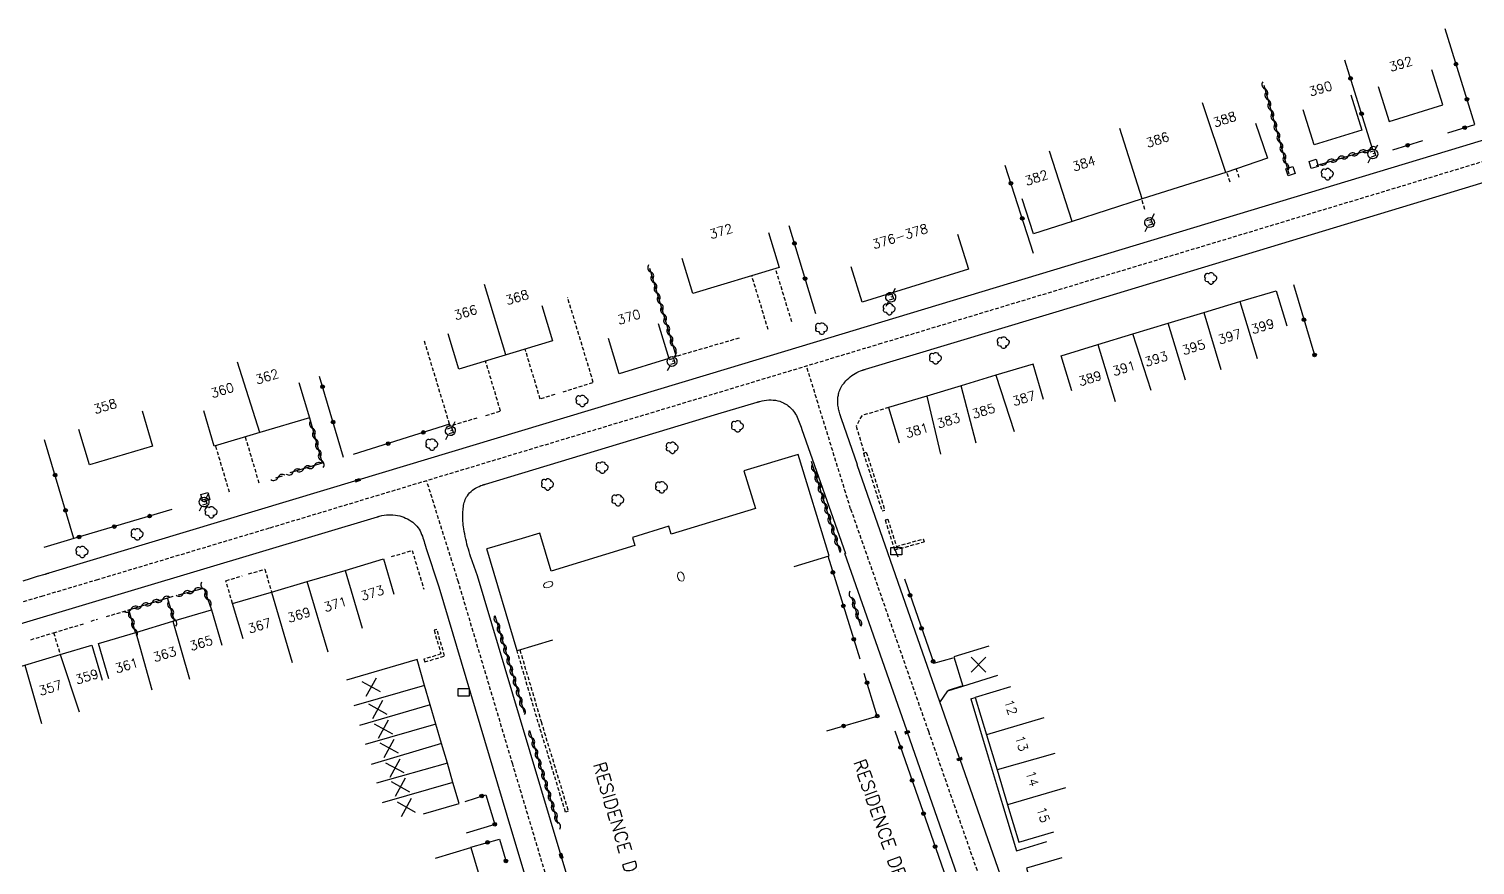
# Model space of a CAD drawing. Header units: millimetres. Extents: x 139000 to 140000, y 124000 to 124885.
# Drawn here: x 139163.1 to 139359.6, y 124190.2 to 124303.7 of the extents above; entities that cross this region are included whole.
import ezdxf
from ezdxf.enums import TextEntityAlignment as Align

# ---------------------------------------------------------------- set-up
doc = ezdxf.new("R2010")
doc.units = ezdxf.units.MM
doc.linetypes.add('DASHED', pattern=[0.75, 0.5, -0.25])
doc.layers.get('0').update_dxf_attribs({"linetype": 'CONTINUOUS'})
for name, color, linetype in [('W0001', 6, 'DASHED'), ('W0008', 7, 'CONTINUOUS'), ('W0100', 7, 'CONTINUOUS'), ('W0105', 7, 'CONTINUOUS'), ('W0112', 1, 'DASHED'), ('W0300', 7, 'CONTINUOUS'), ('W0310', 3, 'CONTINUOUS'), ('W0322', 7, 'CONTINUOUS'), ('W0400', 7, 'CONTINUOUS'), ('W0471', 7, 'CONTINUOUS'), ('W0989', 7, 'CONTINUOUS'), ('W0991', 7, 'CONTINUOUS'), ('W1102', 7, 'CONTINUOUS'), ('W1471', 7, 'CONTINUOUS')]:
    doc.layers.add(name, color=color, linetype=linetype)
doc.styles.get("Standard").update_dxf_attribs({"font": 'romans.shx', "width": 0.85})

# ---------------------------------------------------------------- blocks, each defined once
blk = doc.blocks.new('t322o')
at = {"color": 0, "linetype": 'Continuous'}
for radius in [0.25, 0.15]:
    blk.add_circle((0, 0), radius, dxfattribs=at)
blk = doc.blocks.new('t112o')
at = {"color": 0, "linetype": 'Continuous'}
for p, q in [((-0.5, 0.5), (0.5, 0.5)), ((-0.5, -0.5), (-0.5, 0.5)), ((0.5, 0.5), (0.5, -0.5)), ((0.5, -0.5), (-0.5, -0.5))]:
    blk.add_line(p, q, dxfattribs=at)
blk = doc.blocks.new('T300')
for p, q in [((-0.8, 0.51), (-0.86, 0.34)), ((-0.86, 0.34), (-0.86, 0.17)), ((-0.86, 0.17), (-0.74, 0.06)), ((-0.69, 0.63), (-0.8, 0.51)), ((-0.8, -0.06), (-0.74, 0.06)), ((-0.74, 0.06), (-0.69, 0.11)), ((-0.57, 0.69), (-0.69, 0.63)), ((-0.46, 0.69), (-0.57, 0.69)), ((-0.29, 0.63), (-0.46, 0.69)), ((-0.29, 0.63), (-0.17, 0.74)), ((-0.23, 0.57), (-0.29, 0.63)), ((-0.17, 0.74), (-0.06, 0.8)), ((-0.06, 0.8), (0.06, 0.8)), ((0.06, 0.8), (0.23, 0.74)), ((0.23, 0.74), (0.34, 0.63)), ((0.34, 0.63), (0.4, 0.51)), ((0.46, 0.46), (0.34, 0.46)), ((0.4, 0.51), (0.4, 0.46)), ((0.57, 0.4), (0.46, 0.46)), ((0.57, 0.4), (0.69, 0.29)), ((0.69, 0.29), (0.74, 0.17)), ((0.74, 0.06), (0.69, -0.17)), ((0.74, 0.17), (0.74, 0.06)), ((-0.8, -0.17), (-0.8, -0.06)), ((-0.8, -0.23), (-0.8, -0.17)), ((-0.74, -0.34), (-0.8, -0.23)), ((-0.69, -0.4), (-0.74, -0.34)), ((-0.51, -0.46), (-0.69, -0.4)), ((-0.4, -0.46), (-0.51, -0.46)), ((-0.4, -0.46), (-0.34, -0.46)), ((-0.34, -0.46), (-0.34, -0.4)), ((-0.34, -0.51), (-0.34, -0.46)), ((-0.29, -0.63), (-0.34, -0.51)), ((-0.17, -0.74), (-0.29, -0.63)), ((-0.06, -0.8), (-0.17, -0.74)), ((0.06, -0.8), (-0.06, -0.8)), ((0.17, -0.74), (0.06, -0.8)), ((0.23, -0.69), (0.17, -0.74)), ((0.29, -0.46), (0.23, -0.46)), ((0.29, -0.63), (0.23, -0.69)), ((0.46, -0.4), (0.29, -0.46)), ((0.34, -0.51), (0.29, -0.63)), ((0.34, -0.51), (0.34, -0.46)), ((0.57, -0.34), (0.46, -0.4)), ((0.63, -0.29), (0.57, -0.34)), ((0.69, -0.17), (0.63, -0.29))]:
    blk.add_line(p, q)
blk = doc.blocks.new('T471')
for p, q in [((-0.333334, 0.333334), (-0.333334, -0.333334)), ((-0.333334, 0.333334), (0.333334, 0.333334)), ((-0.333334, 0), (0, 0)), ((0.500001, 0.500001), (1.000002, 1.000002)), ((-0.500001, -0.500001), (-1.000002, -1.000002)), ((-0.333334, -0.333334), (0.333334, -0.333334))]:
    blk.add_line(p, q)
blk.add_ellipse((0, 0), major_axis=(0.471405, 0.471405), ratio=1, start_param=5.4977871438, end_param=11.780972451)
blk = doc.blocks.new('T400')
for p, q in [((-0.15, 0.3), (0.15, 0.3)), ((-0.15, -0.25), (-0.15, 0.3)), ((-0.15, 0.15), (0.15, 0.15)), ((-0.15, 0), (0.15, 0)), ((0.15, 0.3), (0.15, -0.25)), ((-0.15, -0.15), (0.15, -0.15)), ((-0.15, -0.25), (-0.15, -0.3)), ((-0.15, -0.3), (0.15, -0.3)), ((0.15, -0.3), (0.15, -0.25))]:
    blk.add_line(p, q)
blk = doc.blocks.new('t310o')
at = {"color": 0, "linetype": 'Continuous'}
for centre, start, end in [((-0.5, 0.38), 216.8699, 323.1304), ((0.5, -0.37), 36.8699, 143.1303)]:
    blk.add_arc(centre, 0.625, start, end, dxfattribs=at)
blk = doc.blocks.new('t991o')
at = {"color": 0, "linetype": 'Continuous'}
for p, q in [((-1, 1), (1, -1)), ((-1, -1), (1, 1))]:
    blk.add_line(p, q, dxfattribs=at)
blk = doc.blocks.new('T1471')
at = {"color": 0, "linetype": 'Continuous', "flags": 128}
blk.add_lwpolyline([(-0.75, -0.5), (-0.75, 0.5), (0.75, 0.5), (0.75, -0.5), (-0.75, -0.5)], dxfattribs=at)

msp = doc.modelspace()

# ---------------------------------------------------------------- linework, layer by layer
at = {"layer": 'W0001'}
for points in [[(139000, 124190.91), (139032.94, 124197.9), (139045.66, 124200.38), (139077.78, 124205.52), (139103.39, 124211.07), (139115.75, 124213.84), (139123.58, 124215.71), (139133.06, 124218.02), (139142.39, 124220.38), (139150.2, 124222.47), (139158.11, 124224.68), (139164.88, 124226.7), (139172.33, 124228.92), (139195.92, 124235.99), (139278.62, 124260.94), (139362.53, 124286.29)], [(139274.75, 124238.54), (139268.75, 124257.95)], [(139221.48, 124228.6), (139217.16, 124242.4)], [(139274.75, 124238.54), (139285.31, 124208.35), (139295.38, 124179.56), (139299.24, 124168.69), (139302.19, 124161.4), (139305.02, 124154.74), (139311.96, 124150.36), (139314.27, 124147.82), (139316.33, 124144.92), (139320.53, 124137.17), (139329.79, 124119.88), (139332.92, 124114.04)], [(139249.32, 124134.8), (139246.92, 124143.15), (139241.85, 124160.4), (139235.62, 124181.27), (139228.85, 124203.89), (139221.48, 124228.6)]]:
    msp.add_lwpolyline(points, dxfattribs=at)
at = {"layer": 'W0008'}
for points in [[(139389.81, 124297.48), (139357.86, 124287.74), (139257.98, 124257.56), (139207.8, 124242.44), (139165.83, 124229.84)], [(139275.69, 124244.53), (139273.52, 124250.79), (139273.5, 124250.83), (139273.48, 124250.86), (139273.47, 124250.9), (139273.45, 124250.94), (139273.44, 124250.97), (139273.42, 124251.01), (139273.42, 124251.04), (139273.41, 124251.08), (139273.39, 124251.12), (139273.38, 124251.16), (139273.33, 124251.31), (139273.27, 124251.47), (139273.22, 124251.63), (139273.19, 124251.79), (139273.14, 124251.95), (139273.11, 124252.12), (139273.08, 124252.28), (139273.06, 124252.45), (139273.03, 124252.61), (139273.02, 124252.77), (139273, 124252.93), (139273, 124253.08), (139273, 124253.23), (139273, 124253.39), (139273.02, 124253.54), (139273.03, 124253.7), (139273.05, 124253.84), (139273.08, 124253.99), (139273.11, 124254.15), (139273.14, 124254.29), (139273.14, 124254.29), (139273.2, 124254.47), (139273.27, 124254.65), (139273.34, 124254.82), (139273.44, 124254.99), (139273.53, 124255.16), (139273.62, 124255.32), (139273.73, 124255.48), (139273.86, 124255.62), (139273.97, 124255.77), (139274.11, 124255.92), (139274.3, 124256.12), (139274.5, 124256.3), (139274.7, 124256.48), (139274.92, 124256.64), (139275.14, 124256.79), (139275.38, 124256.93), (139275.61, 124257.06), (139275.86, 124257.18), (139276.11, 124257.28), (139276.36, 124257.38), (139276.41, 124257.39), (139276.44, 124257.41), (139276.48, 124257.41), (139276.52, 124257.43), (139276.56, 124257.44), (139276.59, 124257.45), (139276.64, 124257.46), (139276.69, 124257.48), (139276.72, 124257.48), (139276.77, 124257.5), (139306.41, 124266.45), (139356.78, 124281.66), (139403.58, 124295.87)], [(139224.09, 124229.46), (139223.17, 124231.97), (139223.16, 124232.02), (139223.14, 124232.05), (139223.12, 124232.1), (139223.12, 124232.14), (139223.11, 124232.19), (139223.09, 124232.23), (139223.08, 124232.28), (139223.06, 124232.32), (139223.05, 124232.37), (139223.03, 124232.41), (139222.94, 124232.75), (139222.84, 124233.09), (139222.73, 124233.43), (139222.64, 124233.77), (139222.56, 124234.11), (139222.47, 124234.45), (139222.39, 124234.8), (139222.33, 124235.15), (139222.25, 124235.49), (139222.2, 124235.84), (139222.2, 124235.84), (139222.16, 124236.09), (139222.12, 124236.35), (139222.11, 124236.6), (139222.09, 124236.86), (139222.08, 124237.12), (139222.06, 124237.38), (139222.06, 124237.63), (139222.08, 124237.89), (139222.09, 124238.16), (139222.11, 124238.41), (139222.12, 124238.62), (139222.16, 124238.82), (139222.19, 124239.02), (139222.23, 124239.23), (139222.28, 124239.42), (139222.34, 124239.61), (139222.41, 124239.8), (139222.48, 124239.98), (139222.58, 124240.16), (139222.69, 124240.33), (139222.69, 124240.33), (139222.83, 124240.53), (139223, 124240.73), (139223.19, 124240.91), (139223.38, 124241.07), (139223.59, 124241.22), (139223.81, 124241.36), (139224.05, 124241.48), (139224.28, 124241.59), (139224.52, 124241.7), (139224.77, 124241.78), (139224.77, 124241.78), (139224.81, 124241.8), (139224.84, 124241.8), (139224.89, 124241.82), (139224.92, 124241.84), (139224.97, 124241.84), (139225.02, 124241.86), (139225.05, 124241.87), (139225.09, 124241.88), (139225.14, 124241.9), (139225.17, 124241.91), (139256.73, 124251.46), (139262.06, 124253.04), (139262.09, 124253.05), (139262.14, 124253.06), (139262.17, 124253.07), (139262.2, 124253.08), (139262.25, 124253.09), (139262.28, 124253.1), (139262.31, 124253.11), (139262.36, 124253.12), (139262.39, 124253.13), (139262.42, 124253.14), (139262.72, 124253.21), (139263.02, 124253.27), (139263.33, 124253.31), (139263.64, 124253.34), (139263.94, 124253.34), (139264.25, 124253.32), (139264.55, 124253.29), (139264.84, 124253.23), (139265.14, 124253.15), (139265.42, 124253.05), (139265.42, 124253.05), (139265.61, 124252.96), (139265.78, 124252.87), (139265.97, 124252.77), (139266.12, 124252.66), (139266.28, 124252.54), (139266.44, 124252.41), (139266.59, 124252.27), (139266.73, 124252.12), (139266.86, 124251.98), (139266.98, 124251.83), (139266.98, 124251.83), (139267.12, 124251.62), (139267.25, 124251.42), (139267.38, 124251.21), (139267.48, 124250.99), (139267.59, 124250.77), (139267.69, 124250.55), (139267.77, 124250.32), (139267.86, 124250.09), (139267.94, 124249.86), (139268.02, 124249.62), (139268.03, 124249.6), (139268.05, 124249.57), (139268.06, 124249.54), (139268.06, 124249.51), (139268.08, 124249.48), (139268.09, 124249.45), (139268.09, 124249.41), (139268.11, 124249.38), (139268.12, 124249.35), (139268.12, 124249.32), (139268.12, 124249.32), (139274.03, 124232.49)], [(139275.58, 124244.56), (139281.16, 124228.61), (139289.45, 124204.87), (139289.56, 124204.56), (139300.23, 124174.07), (139302.36, 124168.41), (139304.62, 124163.89), (139307.02, 124160.6), (139310.38, 124156.79), (139313.75, 124153.07), (139316.94, 124149.13), (139318.09, 124147.44), (139318.75, 124146.31), (139318.93, 124146.04), (139335.24, 124115.51), (139335.34, 124115.35), (139335.76, 124114.53)], [(139161.94, 124222.95), (139210.48, 124237.47), (139210.52, 124237.48), (139210.55, 124237.49), (139210.58, 124237.5), (139210.61, 124237.51), (139210.64, 124237.52), (139210.67, 124237.53), (139210.7, 124237.54), (139210.73, 124237.55), (139210.77, 124237.55), (139210.78, 124237.56), (139211.08, 124237.64), (139211.38, 124237.69), (139211.69, 124237.73), (139211.98, 124237.75), (139212.3, 124237.75), (139212.59, 124237.73), (139212.91, 124237.7), (139213.2, 124237.66), (139213.5, 124237.59), (139213.8, 124237.5), (139214.06, 124237.41), (139214.31, 124237.3), (139214.56, 124237.18), (139214.81, 124237.05), (139215.05, 124236.9), (139215.27, 124236.73), (139215.47, 124236.56), (139215.66, 124236.38), (139215.84, 124236.18), (139216, 124235.97), (139216.14, 124235.77), (139216.27, 124235.55), (139216.38, 124235.33), (139216.48, 124235.09), (139216.58, 124234.86), (139216.66, 124234.62), (139216.73, 124234.38), (139216.81, 124234.13), (139216.88, 124233.89), (139216.95, 124233.65), (139216.95, 124233.65), (139216.97, 124233.62), (139216.97, 124233.58), (139216.98, 124233.55), (139217, 124233.51), (139217, 124233.48), (139217.02, 124233.44), (139217.03, 124233.41), (139217.03, 124233.38), (139217.05, 124233.34), (139217.06, 124233.3), (139218.82, 124227.96)], [(139273.92, 124232.52), (139282.35, 124208.53), (139282.43, 124208.23), (139296.98, 124166.62), (139298.27, 124162.84), (139298.89, 124159.97), (139298.97, 124157.95), (139298.49, 124156.21), (139298.38, 124155.93), (139297.29, 124153.84), (139295.81, 124152.42), (139293.7, 124151.23), (139288.96, 124149.56), (139285.47, 124148.38)], [(139162.34, 124228.8), (139163.34, 124229.09), (139164.33, 124229.39), (139165.33, 124229.69), (139165.38, 124229.7), (139165.42, 124229.72), (139165.48, 124229.73), (139165.53, 124229.75), (139165.58, 124229.77), (139165.62, 124229.78), (139165.69, 124229.8), (139165.73, 124229.81), (139165.78, 124229.83), (139165.83, 124229.84), (139165.83, 124229.84)], [(139285.47, 124148.38), (139267.12, 124142.68), (139258.35, 124139.91), (139256.11, 124139.51), (139254.11, 124139.89), (139253.59, 124140.1), (139251.94, 124140.93), (139250.21, 124142.78), (139249.21, 124145.19), (139245.11, 124159.09), (139239.58, 124177.56), (139235.44, 124191.43), (139229.77, 124210.36), (139224.09, 124229.46)], [(139218.82, 124227.96), (139228.07, 124196.95), (139230.74, 124188.05), (139241.63, 124151.54), (139243.67, 124144.73), (139243.93, 124143.87), (139244.28, 124141.79), (139243.95, 124138.75), (139242.84, 124134.7), (139241.19, 124131.17), (139227.16, 124112.27)]]:
    msp.add_lwpolyline(points, dxfattribs=at)
at = {"layer": 'W0100'}
msp.add_line((139230.13, 124234.54), (139225.33, 124233.11), dxfattribs=at)
for points in [[(139346.42, 124295.9), (139347.91, 124291.12), (139355.17, 124293.39), (139353.69, 124298.16)], [(139342.67, 124294.74), (139344.16, 124289.97), (139337.72, 124287.97), (139336.23, 124292.74)], [(139329.75, 124290.9), (139331.39, 124286.18), (139325.7, 124284.2), (139314.36, 124280.64), (139304.84, 124277.57), (139299.58, 124275.88), (139298.05, 124280.64)], [(139263.58, 124276.09), (139265.03, 124271.3), (139253.31, 124267.77), (139251.86, 124272.55)], [(139289.27, 124275.86), (139290.75, 124271.08), (139276.31, 124266.62), (139274.84, 124271.39)], [(139304.8, 124254.56), (139303.33, 124259.34), (139308.33, 124260.88), (139313.09, 124262.31), (139317.89, 124263.76), (139322.72, 124265.22), (139327.61, 124266.7), (139332.56, 124268.17), (139333.98, 124263.38)], [(139232.8, 124266.16), (139234.25, 124261.38), (139221.55, 124257.53), (139220.09, 124262.32)], [(139248.59, 124263.73), (139250.05, 124258.95), (139243.3, 124256.88), (139241.84, 124261.66)], [(139300.95, 124253.41), (139299.53, 124258.2), (139294.45, 124256.68), (139289.75, 124255.23), (139285.08, 124253.85), (139279.91, 124252.3), (139281.36, 124247.51)], [(139199.81, 124255.71), (139201.25, 124250.92), (139194.5, 124248.91), (139188.31, 124247.06), (139186.89, 124251.85)], [(139178.52, 124251.87), (139179.94, 124247.07), (139171.36, 124244.52), (139169.92, 124249.31)], [(139267.06, 124230.71), (139271.84, 124232.18), (139267.61, 124245.95), (139260.25, 124243.69), (139261.81, 124238.62), (139250.38, 124235.11), (139250.05, 124236.2), (139245.11, 124234.68), (139245.44, 124233.59), (139234.09, 124230.11), (139232.53, 124235.27), (139230.12, 124234.54)], [(139192.22, 124220.9), (139190.8, 124225.7), (139196.09, 124227.26), (139200.95, 124228.69), (139206.09, 124230.2), (139211.3, 124231.75), (139212.72, 124226.95)], [(139234.24, 124220.71), (139229.45, 124219.29), (139225.33, 124233.11)], [(139173.98, 124215.49), (139172.58, 124220.29), (139177.66, 124221.78), (139182.69, 124223.29), (139187.95, 124224.84), (139189.36, 124220.05)], [(139158.7, 124210.94), (139157.28, 124215.73), (139162.59, 124217.31), (139167.38, 124218.78), (139171.67, 124220.06), (139173.11, 124215.27)], [(139293.54, 124219.92), (139288.76, 124218.45), (139289.97, 124214.5), (139294.75, 124215.96)], [(139216.75, 124197.15), (139221.56, 124198.53), (139220.73, 124201.4), (139219.98, 124204.04), (139219.19, 124206.68), (139218.42, 124209.33), (139217.65, 124211.95), (139216.89, 124214.59), (139215.86, 124218.1)], [(139296.45, 124214.39), (139291.66, 124212.95), (139293.19, 124207.88), (139294.63, 124203.11), (139296.07, 124198.37), (139297.58, 124193.28), (139302.37, 124194.71)], [(139218.38, 124191.14), (139223.16, 124192.59), (139224.68, 124187.55), (139226.09, 124182.86), (139227.61, 124177.83), (139229.08, 124172.92)], [(139303.44, 124191.19), (139298.65, 124189.77), (139300.15, 124184.72), (139301.6, 124179.9), (139303.03, 124175.15), (139304.56, 124170.08), (139309.35, 124171.53)]]:
    msp.add_lwpolyline(points, dxfattribs=at)
at = {"layer": 'W0105'}
msp.add_line((139291.07, 124212.77), (139291.66, 124212.95), dxfattribs=at)
for points in [[(139286.86, 124212.28), (139287.95, 124213.85), (139289.97, 124214.49)], [(139291.07, 124212.77), (139293.41, 124204.88), (139294.63, 124200.79), (139297.26, 124192.13), (139301.4, 124193.38)]]:
    msp.add_lwpolyline(points, dxfattribs=at)
at = {"layer": 'W0112'}
for p, q in [((139276.5, 124246.11), (139276.88, 124246.23)), ((139276.5, 124246.11), (139279.01, 124238.26)), ((139276.88, 124246.23), (139279.39, 124238.38)), ((139279.01, 124238.26), (139279.39, 124238.38)), ((139279.42, 124237.04), (139279.8, 124237.16)), ((139279.8, 124237.16), (139280.98, 124233.46)), ((139280.98, 124233.46), (139284.62, 124234.47)), ((139284.62, 124234.47), (139284.73, 124234.08)), ((139219.61, 124218.58), (139218.55, 124222.19)), ((139216.91, 124217.76), (139219.61, 124218.58)), ((139232.32, 124209.54), (139229.45, 124219.29)), ((139229.83, 124219.4), (139232.71, 124209.66)), ((139236.02, 124197.39), (139232.32, 124209.54))]:
    msp.add_line(p, q, dxfattribs=at)
for points in [[(139327.53, 124283.53), (139327.12, 124284.69)], [(139326.3, 124282.92), (139325.84, 124284.23)], [(139314.73, 124279.2), (139314.28, 124280.61)], [(139266.75, 124263.93), (139264.56, 124271.16)], [(139263.55, 124262.88), (139261.33, 124270.19)], [(139235.69, 124254.42), (139239.8, 124255.72), (139236.31, 124267.23)], [(139224, 124250.88), (139220.39, 124249.8), (139220.28, 124250.06), (139216.86, 124261.34)], [(139259.61, 124261.73), (139250.05, 124258.95)], [(139234.56, 124254.08), (139232.59, 124253.46), (139230.53, 124260.26)], [(139225.22, 124251.23), (139227.2, 124251.83), (139225.16, 124258.62)], [(139279.91, 124252.3), (139276.25, 124251.2), (139275.5, 124249.76), (139276.61, 124246.08)], [(139190.39, 124240.8), (139188.5, 124247.12)], [(139194.42, 124242.03), (139192.55, 124248.33)], [(139279.42, 124237.04), (139280.71, 124232.97), (139284.73, 124234.08)], [(139212.38, 124232.06), (139215.19, 124232.9), (139216.77, 124227.65)], [(139190.8, 124225.7), (139189.89, 124228.8), (139192.11, 124229.45)], [(139192.98, 124229.71), (139195.19, 124230.36), (139196.09, 124227.26)], [(139171.58, 124223.32), (139172.44, 124223.58)], [(139173.66, 124223.92), (139176.72, 124224.83)], [(139163.39, 124220.79), (139166.5, 124221.73), (139166.5, 124221.73), (139170.73, 124223)], [(139166.5, 124221.73), (139167.38, 124218.78)], [(139218.55, 124222.19), (139218.17, 124222.08), (139219.11, 124218.85)], [(139219.11, 124218.85), (139216.8, 124218.14), (139216.91, 124217.76)], [(139232.71, 124209.66), (139236.4, 124197.5), (139236.02, 124197.39)]]:
    msp.add_lwpolyline(points, dxfattribs=at)
at = {"layer": 'W0310'}
for p, q in [((139276.15, 124222.62), (139274.91, 124226.58)), ((139226.42, 124224.05), (139230.39, 124210.9)), ((139231.13, 124208.44), (139235, 124195.82))]:
    msp.add_line(p, q, dxfattribs=at)
for points in [[(139330.86, 124296.05), (139334.28, 124284.02)], [(139338.02, 124285.18), (139345.62, 124287.43)], [(139247.44, 124271.22), (139251.06, 124259.23)], [(139201.25, 124250.92), (139202.95, 124244.74), (139198.59, 124243.42)], [(139269.38, 124245.03), (139273.27, 124232.7)], [(139197.55, 124242.99), (139196.64, 124242.73)], [(139183.45, 124226.89), (139186.88, 124227.79), (139187.95, 124224.84)], [(139177.62, 124221.77), (139176.72, 124224.83), (139182.73, 124226.71), (139182.73, 124226.71), (139182.73, 124226.71)], [(139182.91, 124223.35), (139181.97, 124226.48)]]:
    msp.add_lwpolyline(points, dxfattribs=at)
at = {"layer": 'W0322'}
for p, q in [((139271.65, 124232.19), (139275.99, 124218.19)), ((139280.79, 124232.94), (139281.15, 124232.05)), ((139288.02, 124213.92), (139289.84, 124214.54)), ((139280.76, 124208.41), (139288.07, 124187.39))]:
    msp.add_line(p, q, dxfattribs=at)
for points in [[(139355.88, 124289.59), (139359.52, 124290.73), (139355.48, 124303.7)], [(139345.62, 124287.43), (139341.88, 124299.47)], [(139348.38, 124287.27), (139352.45, 124288.55)], [(139299.58, 124273.23), (139295.75, 124285.15)], [(139270.02, 124265.02), (139266.41, 124276.95)], [(139334.89, 124269.02), (139337.8, 124259.3)], [(139205.88, 124245.54), (139202.59, 124256.54)], [(139220.28, 124250.06), (139207.17, 124245.91)], [(139169.25, 124234.53), (139165.27, 124247.93)], [(139182.56, 124238.46), (139169.25, 124234.53), (139169.25, 124234.53), (139165.16, 124233.3)], [(139282.06, 124229.05), (139286.03, 124217.59), (139288.69, 124218.33)], [(139271.52, 124208.41), (139278.37, 124210.42), (139276.6, 124216.21)], [(139222.39, 124198.84), (139225.2, 124199.74), (139226.42, 124195.68), (139222.55, 124194.52)], [(139223.16, 124192.6), (139227.04, 124193.72), (139228, 124190.51)]]:
    msp.add_lwpolyline(points, dxfattribs=at)
at = {"layer": 'W1102'}
for p, q in [((139215.86, 124218.1), (139206.26, 124215.3)), ((139216.89, 124214.59), (139207.28, 124211.81)), ((139217.65, 124211.95), (139208.06, 124209.12)), ((139300.99, 124210.16), (139293.19, 124207.88)), ((139218.42, 124209.33), (139208.82, 124206.54)), ((139219.19, 124206.68), (139209.61, 124203.84)), ((139219.98, 124204.04), (139210.36, 124201.29)), ((139302.49, 124205.32), (139294.63, 124203.11)), ((139220.73, 124201.4), (139211.12, 124198.64)), ((139303.94, 124200.67), (139296.07, 124198.37))]:
    msp.add_line(p, q, dxfattribs=at)
for points in [[(139325.7, 124284.2), (139322.56, 124293.69)], [(139314.36, 124280.64), (139311.33, 124290.17)], [(139304.84, 124277.57), (139301.75, 124287.09)], [(139327.61, 124266.7), (139329.95, 124258.96)], [(139322.72, 124265.22), (139325.02, 124257.46)], [(139320.25, 124256.02), (139317.89, 124263.76)], [(139308.33, 124260.88), (139310.67, 124253.11)], [(139315.58, 124254.6), (139313.09, 124262.31)], [(139194.5, 124248.91), (139191.48, 124258.45)], [(139291.82, 124247.46), (139289.75, 124255.23)], [(139294.45, 124256.68), (139296.98, 124249.05)], [(139285.08, 124253.85), (139286.95, 124245.96)], [(139206.09, 124230.2), (139208.41, 124222.34)], [(139203.77, 124219.1), (139200.95, 124228.69)], [(139196.09, 124227.26), (139198.92, 124217.67)], [(139177.66, 124221.78), (139179.83, 124213.96)], [(139182.69, 124223.29), (139184.95, 124215.43)], [(139167.38, 124218.78), (139169.98, 124211.01)], [(139162.59, 124217.31), (139164.86, 124209.4)]]:
    msp.add_lwpolyline(points, dxfattribs=at)
at = {"layer": 'W1102', "flags": 128}
msp.add_lwpolyline([(139227.9, 124259.45), (139225.03, 124269.03)], dxfattribs=at)

# ---------------------------------------------------------------- block references
at = {"layer": 'W0112'}
for p, rotation in [((139334.48, 124284.4), 287.7169480398393), ((139337.64, 124285.38), 16.56002469207361), ((139187.11, 124240.14), 16.5573174531069)]:
    msp.add_blockref('t112o', p, dxfattribs=dict(at, rotation=rotation))
at = {"layer": 'W0300'}
for p in [(139339.53, 124283.98), (139323.69, 124269.83), (139280.02, 124265.66), (139270.84, 124263.02), (139295.52, 124261.1), (139286.3, 124258.97), (139238.3, 124253.19), (139259.41, 124249.74), (139217.91, 124247.27), (139250.55, 124246.83), (139241.03, 124244.13), (139233.61, 124241.85), (139249.11, 124241.47), (139243.17, 124239.72), (139187.91, 124238.09), (139177.88, 124235.08), (139170.39, 124232.69)]:
    msp.add_blockref('T300', p, dxfattribs=at)
at = {"layer": 'W0310'}
for p, rotation in [((139331, 124295.57), 285.8864055381031), ((139331.41, 124294.12), 285.8864055381031), ((139331.82, 124292.68), 285.8864055381031), ((139332.23, 124291.24), 285.8864055381031), ((139332.64, 124289.79), 285.8864055381031), ((139333.05, 124288.35), 285.8864055381031), ((139333.46, 124286.91), 285.8864055381031), ((139333.87, 124285.47), 285.8864055381031), ((139340.89, 124286.03), 16.47225885837761), ((139342.33, 124286.46), 16.47225885837761), ((139343.77, 124286.88), 16.47225885837761), ((139345.21, 124287.31), 16.47225885837761), ((139339.45, 124285.61), 16.47225885837761), ((139247.59, 124270.72), 286.8293351782098), ((139248.02, 124269.28), 286.8293351782098), ((139248.46, 124267.85), 286.8293351782098), ((139248.89, 124266.41), 286.8293351782098), ((139249.33, 124264.98), 286.8293351782098), ((139249.76, 124263.54), 286.8293351782098), ((139250.19, 124262.11), 286.8293351782098), ((139250.63, 124260.67), 286.8293351782098), ((139201.65, 124249.48), 285.407988616592), ((139202.05, 124248.03), 285.407988616592), ((139202.45, 124246.58), 285.407988616592), ((139202.84, 124245.14), 285.407988616592), ((139196.97, 124242.82), 196.8499718394238), ((139199.04, 124243.56), 196.8499718394238), ((139200.47, 124243.99), 196.8499718394238), ((139201.91, 124244.43), 196.8499718394238), ((139269.83, 124243.6), 287.5149357757125), ((139270.28, 124242.17), 287.5149357757125), ((139270.73, 124240.74), 287.5149357757125), ((139271.18, 124239.31), 287.5149357757125), ((139271.63, 124237.88), 287.5149357757125), ((139272.08, 124236.45), 287.5149357757125), ((139272.54, 124235.02), 287.5149357757125), ((139272.99, 124233.59), 287.5149357757125), ((139184.11, 124227.06), 14.71223952675857), ((139185.56, 124227.44), 14.71223952675857), ((139186.92, 124227.66), 290.1046878193155), ((139274.95, 124226.43), 107.4395743469206), ((139177.01, 124224.92), 17.3794017984677), ((139178.44, 124225.37), 17.3794017984677), ((139179.87, 124225.81), 17.3794017984677), ((139181.3, 124226.26), 17.3794017984677), ((139182.4, 124225.04), 106.6992442339936), ((139187.44, 124226.25), 290.1046878193155), ((139275.4, 124225), 107.4395743469206), ((139177.06, 124223.68), 106.5233904775751), ((139182.83, 124223.6), 106.6992442339936), ((139226.71, 124223.09), 286.7776731972531), ((139275.85, 124223.57), 107.4395743469206), ((139177.49, 124222.24), 106.5233904775751), ((139227.14, 124221.65), 286.7776731972531), ((139227.58, 124220.22), 286.7776731972531), ((139228.01, 124218.78), 286.7776731972531), ((139228.44, 124217.35), 286.7776731972531), ((139228.88, 124215.91), 286.7776731972531), ((139229.31, 124214.47), 286.7776731972531), ((139229.74, 124213.04), 286.7776731972531), ((139230.17, 124211.6), 286.7776731972531), ((139231.42, 124207.48), 287.0501193100001), ((139231.86, 124206.05), 287.0501193100001), ((139232.3, 124204.61), 287.0501193100001), ((139232.74, 124203.18), 287.0501193100001), ((139233.18, 124201.75), 287.0501193100001), ((139233.62, 124200.31), 287.0501193100001), ((139234.06, 124198.88), 287.0501193100001), ((139234.5, 124197.44), 287.0501193100001), ((139234.94, 124196.01), 287.0501193100001)]:
    msp.add_blockref('t310o', p, dxfattribs=dict(at, rotation=rotation))
at = {"layer": 'W0322'}
for p, rotation in [((139356.97, 124298.93), 107.2576094482083), ((139342.65, 124296.98), 107.3010321352185), ((139358.45, 124294.15), 107.2576094482083), ((139344.14, 124292.2), 107.3010321352185), ((139358.17, 124290.3), 17.39720715651007), ((139296.52, 124282.76), 107.812786413091), ((139298.05, 124277.99), 107.812786413091), ((139267.12, 124274.59), 106.8330553319606), ((139268.57, 124269.8), 106.8330553319606), ((139336.32, 124264.23), 286.6488765423352), ((139337.76, 124259.44), 286.6488765423352), ((139203.02, 124255.12), 106.6093637755123), ((139204.45, 124250.33), 106.6093637755123), ((139216.71, 124248.93), 197.559698768443), ((139211.94, 124247.42), 197.559698768443), ((139166.69, 124243.14), 106.5613613711838), ((139168.12, 124238.34), 106.5613613711838), ((139179.54, 124237.57), 196.4456106775629), ((139174.74, 124236.15), 196.4456106775629), ((139169.95, 124234.74), 196.4456106775629), ((139272.35, 124229.92), 287.2243867464516), ((139273.76, 124225.38), 287.2243867464516), ((139282.83, 124226.81), 289.1225060102688), ((139284.39, 124222.32), 289.1225060102688), ((139275.17, 124220.85), 287.2243867464516), ((139285.95, 124217.83), 289.1225060102688), ((139276.98, 124214.95), 107.0381339800576), ((139278.36, 124210.41), 16.2861914618303), ((139273.8, 124209.08), 16.2861914618303), ((139281.54, 124206.16), 289.1619928255917), ((139283.1, 124201.68), 289.1619928255917), ((139224.65, 124199.57), 17.78924278836971), ((139226.41, 124195.74), 286.8208872349476), ((139284.66, 124197.19), 289.1619928255917), ((139225.44, 124193.26), 16.02536276119943), ((139286.22, 124192.7), 289.1619928255917), ((139227.92, 124190.76), 286.5894331373849)]:
    msp.add_blockref('t322o', p, dxfattribs=dict(at, rotation=rotation))
msp.add_blockref('t322o', (139350.41, 124287.91), dxfattribs=at)
at = {"layer": 'W0400'}
for p, rotation in [((139207.79, 124242.44), 288.0785053979688), ((139282.43, 124208.23), 286.1048171533974), ((139289.56, 124204.56), 109.2464552423235), ((139235.44, 124191.43), 196.5941609027306)]:
    msp.add_blockref('T400', p, dxfattribs=dict(at, rotation=rotation))
at = {"layer": 'W0471'}
for p, rotation in [((139345.67, 124286.73), 196.8134896331923), ((139315.36, 124277.42), 196.8134896334453), ((139280.19, 124267.28), 196.8134896331938), ((139250.5, 124258.55), 197.3205047680645), ((139220.38, 124249.16), 196.7712238187393), ((139186.93, 124239.47), 196.7030767351733)]:
    msp.add_blockref('T471', p, dxfattribs=dict(at, rotation=rotation))
at = {"layer": 'W0991'}
msp.add_blockref('t991o', (139292.12, 124217.4), dxfattribs=at)
for p, rotation in [((139209.65, 124214.38), 106.2567255793339), ((139210.54, 124211.33), 106.1109005700411), ((139211.32, 124208.65), 106.477832717445), ((139212.09, 124206.05), 106.2000668910222), ((139212.87, 124203.37), 106.5042571620639), ((139213.62, 124200.79), 105.9784894875695), ((139214.42, 124198.03), 106.0229075181788)]:
    msp.add_blockref('t991o', p, dxfattribs=dict(at, rotation=rotation))
at = {"layer": 'W1471'}
for p in [(139280.95, 124232.81), (139222.18, 124213.64)]:
    msp.add_blockref('T1471', p, dxfattribs=at)

# ---------------------------------------------------------------- texts
at = {"layer": 'W0989'}
for rotation, p in [(286.6064, (139245.99, 124185.93)), (289.2777, (139282.17, 124186.56))]:
    msp.add_text('RESIDENCE DE LA CROIX ROUGE', height=1.75, rotation=rotation, dxfattribs=at).set_placement(p, align=Align.MIDDLE)
at = {"layer": 'W0991'}
for s, rotation, p in [('392', 17, (139349.47, 124298.94)), ('390', 17, (139338.56, 124295.59)), ('388', 18, (139325.55, 124291.43)), ('386', 18, (139316.43, 124288.66)), ('384', 18, (139306.43, 124285.44)), ('382', 18, (139299.98, 124283.51)), ('372', 17, (139257.14, 124276.24)), ('376-378', 17, (139281.46, 124275.54)), ('368', 17, (139229.44, 124267.26)), ('366', 17, (139222.44, 124265.22)), ('370', 17, (139244.63, 124264.61)), ('397', 17, (139326.22, 124261.94)), ('399', 17, (139330.71, 124263.33)), ('395', 17, (139321.33, 124260.49)), ('393', 17, (139316.24, 124258.91)), ('362', 17, (139195.48, 124256.51)), ('389', 17, (139307.26, 124256.26)), ('391', 17, (139311.88, 124257.65)), ('360', 17, (139189.41, 124254.65)), ('358', 17, (139173.49, 124252.47)), ('387', 17, (139298.28, 124253.56)), ('383', 17, (139288.04, 124250.52)), ('385', 17, (139292.8, 124251.84)), ('381', 17, (139283.75, 124249.2)), ('O', 17, (139251.7, 124229.36)), ('373', 17, (139209.78, 124227.13)), ('0', 286.7045, (139233.67, 124228.26)), ('371', 17, (139204.76, 124225.61)), ('367', 17, (139194.46, 124222.7)), ('369', 17, (139199.81, 124224.16)), ('363', 17, (139181.57, 124218.81)), ('365', 17, (139186.53, 124220.33)), ('361', 17, (139176.42, 124217.29)), ('359', 17, (139171.01, 124215.77)), ('357', 17, (139166.05, 124214.25)), ('12', 286.7573, (139296.51, 124211.62)), ('13', 286.793, (139297.99, 124206.71)), ('14', 286.8561, (139299.43, 124201.95)), ('15', 286.6157, (139300.91, 124197.02))]:
    msp.add_text(s, height=1.25, rotation=rotation, dxfattribs=at).set_placement(p, align=Align.MIDDLE)

doc.saveas('drawing.dxf')
